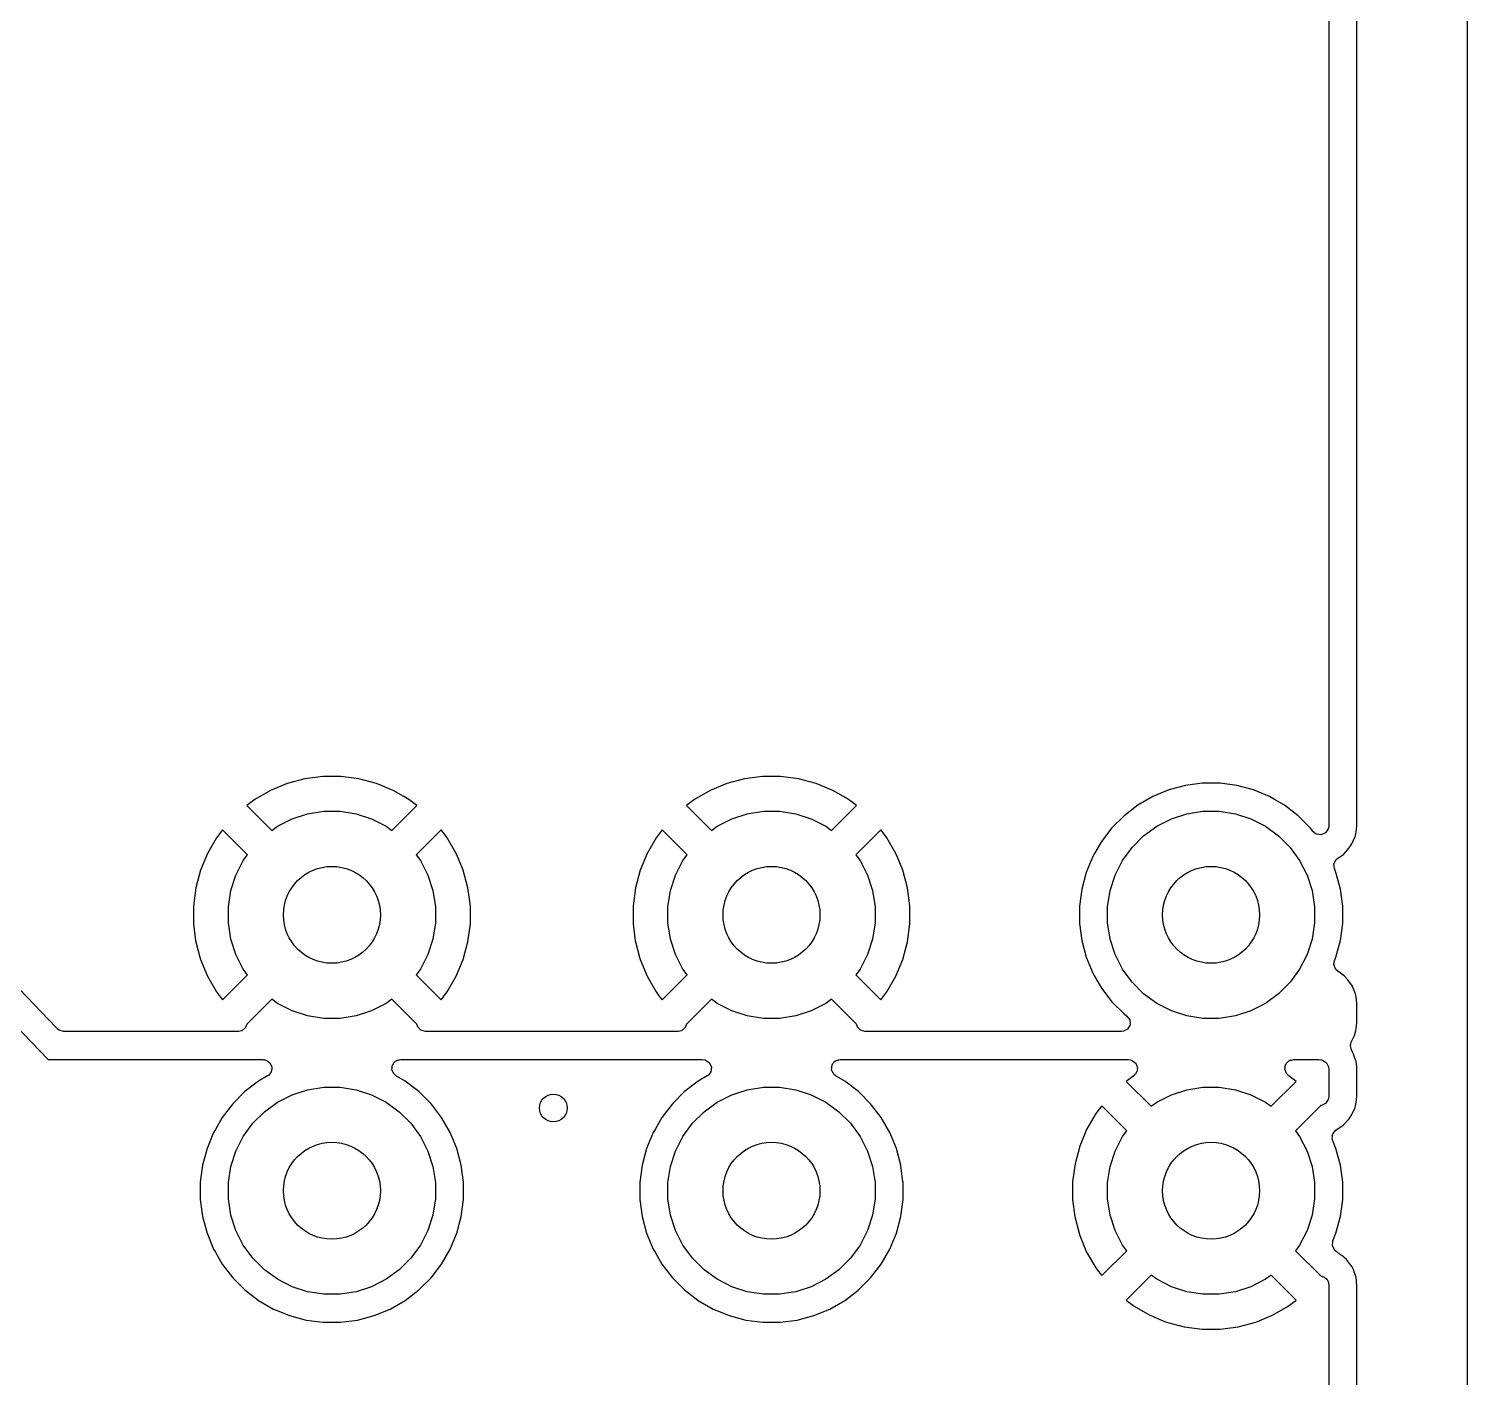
# Model space of a CAD drawing. Header units: inches. Extents: x 0.71 to 7.56, y -5.16 to -0.79.
# Drawn here: x 6.741 to 7.559, y -3.846 to -3.079 of the extents above; entities that cross this region are included whole.
import ezdxf

# ---------------------------------------------------------------- set-up
doc = ezdxf.new("R2010")
doc.units = ezdxf.units.IN
doc.header["$MEASUREMENT"] = 0
doc.layers.add('BLACK', color=250, linetype='CONTINUOUS')

msp = doc.modelspace()

# ---------------------------------------------------------------- linework, layer by layer
at = {"layer": 'BLACK', "linetype": 'CONTINUOUS'}
for p, q in [((7.55904, -1.06331), (7.55904, -4.88157)), ((7.48031, -2.99788), (7.48031, -3.5323)), ((7.49628, -3.5323), (7.49628, -2.99788)), ((6.75665, -3.64718), (6.22423, -3.0934)), ((6.2126, -3.10433), (6.75197, -3.66535)), ((6.88802, -3.50835), (6.87849, -3.5123)), ((6.89799, -3.50568), (6.88802, -3.50835)), ((6.88802, -3.50835), (6.88802, -3.50835)), ((6.90822, -3.50433), (6.89799, -3.50568)), ((6.89799, -3.50568), (6.89799, -3.50568)), ((6.89799, -3.50568), (6.89799, -3.50568)), ((6.89799, -3.50568), (6.89799, -3.50568)), ((6.91855, -3.50433), (6.90822, -3.50433)), ((6.90822, -3.50433), (6.90822, -3.50433)), ((6.92878, -3.50568), (6.91855, -3.50433)), ((6.91855, -3.50433), (6.91855, -3.50433)), ((6.93875, -3.50835), (6.92878, -3.50568)), ((6.92878, -3.50568), (6.92878, -3.50568)), ((6.92878, -3.50568), (6.92878, -3.50568)), ((6.92878, -3.50568), (6.92878, -3.50568)), ((6.94829, -3.5123), (6.93875, -3.50835)), ((6.93875, -3.50835), (6.93875, -3.50835)), ((6.93875, -3.50835), (6.93875, -3.50835)), ((7.13802, -3.50835), (7.12849, -3.5123)), ((7.14799, -3.50568), (7.13802, -3.50835)), ((7.13802, -3.50835), (7.13802, -3.50835)), ((7.15822, -3.50433), (7.14799, -3.50568)), ((7.14799, -3.50568), (7.14799, -3.50568)), ((7.14799, -3.50568), (7.14799, -3.50568)), ((7.14799, -3.50568), (7.14799, -3.50568)), ((7.16855, -3.50433), (7.15822, -3.50433)), ((7.15822, -3.50433), (7.15822, -3.50433)), ((7.17878, -3.50568), (7.16855, -3.50433)), ((7.16855, -3.50433), (7.16855, -3.50433)), ((7.18875, -3.50835), (7.17878, -3.50568)), ((7.17878, -3.50568), (7.17878, -3.50568)), ((7.17878, -3.50568), (7.17878, -3.50568)), ((7.17878, -3.50568), (7.17878, -3.50568)), ((7.19829, -3.5123), (7.18875, -3.50835)), ((7.18875, -3.50835), (7.18875, -3.50835)), ((7.18875, -3.50835), (7.18875, -3.50835)), ((7.40832, -3.50827), (7.39876, -3.50953)), ((7.4084, -3.50826), (7.40832, -3.50827)), ((7.40848, -3.50825), (7.4084, -3.50826)), ((7.41829, -3.50825), (7.40848, -3.50825)), ((7.40848, -3.50825), (7.40848, -3.50825)), ((7.40848, -3.50825), (7.40848, -3.50825)), ((7.41837, -3.50826), (7.41829, -3.50825)), ((7.41829, -3.50825), (7.41829, -3.50825)), ((7.41829, -3.50825), (7.41829, -3.50825)), ((7.41845, -3.50827), (7.41837, -3.50826)), ((7.42801, -3.50953), (7.41845, -3.50827)), ((6.86955, -3.51746), (6.8651, -3.52087)), ((6.87848, -3.5123), (6.86955, -3.51746)), ((6.86955, -3.51746), (6.86955, -3.51746)), ((6.87849, -3.5123), (6.87848, -3.5123)), ((6.95438, -3.51582), (6.94829, -3.5123)), ((6.94829, -3.5123), (6.94829, -3.5123)), ((6.95722, -3.51746), (6.95438, -3.51582)), ((6.95723, -3.51746), (6.95722, -3.51746)), ((6.96167, -3.52087), (6.95723, -3.51746)), ((7.11955, -3.51746), (7.1151, -3.52087)), ((7.12848, -3.5123), (7.11955, -3.51746)), ((7.11955, -3.51746), (7.11955, -3.51746)), ((7.12849, -3.5123), (7.12848, -3.5123)), ((7.20438, -3.51582), (7.19829, -3.5123)), ((7.19829, -3.5123), (7.19829, -3.5123)), ((7.20722, -3.51746), (7.20438, -3.51582)), ((7.20723, -3.51746), (7.20722, -3.51746)), ((7.21167, -3.52087), (7.20723, -3.51746)), ((7.38022, -3.51582), (7.37173, -3.52072)), ((7.38928, -3.51207), (7.38022, -3.51582)), ((7.38022, -3.51582), (7.38022, -3.51582)), ((7.38022, -3.51582), (7.38022, -3.51582)), ((7.38022, -3.51582), (7.38022, -3.51582)), ((7.38022, -3.51582), (7.38022, -3.51582)), ((7.38022, -3.51582), (7.38022, -3.51582)), ((7.39876, -3.50953), (7.38928, -3.51207)), ((7.43749, -3.51207), (7.42801, -3.50953)), ((7.44655, -3.51582), (7.43749, -3.51207)), ((7.43749, -3.51207), (7.43749, -3.51207)), ((7.44939, -3.51746), (7.44655, -3.51582)), ((7.44655, -3.51582), (7.44655, -3.51582)), ((7.44655, -3.51582), (7.44655, -3.51582)), ((7.45504, -3.52072), (7.44939, -3.51746)), ((6.8651, -3.52087), (6.8651, -3.52087)), ((6.8651, -3.52087), (6.8793, -3.53506)), ((6.89079, -3.52851), (6.8996, -3.52565)), ((6.8996, -3.52565), (6.90875, -3.5242)), ((6.90875, -3.5242), (6.91802, -3.5242)), ((6.91802, -3.5242), (6.92717, -3.52565)), ((6.92717, -3.52565), (6.93599, -3.52851)), ((6.94747, -3.53506), (6.96167, -3.52087)), ((6.96167, -3.52087), (6.96167, -3.52087)), ((7.1151, -3.52087), (7.1151, -3.52087)), ((7.1151, -3.52087), (7.1293, -3.53506)), ((7.14079, -3.52851), (7.1496, -3.52565)), ((7.1496, -3.52565), (7.15875, -3.5242)), ((7.15875, -3.5242), (7.16802, -3.5242)), ((7.16802, -3.5242), (7.17717, -3.52565)), ((7.17717, -3.52565), (7.18599, -3.52851)), ((7.19747, -3.53506), (7.21167, -3.52087)), ((7.21167, -3.52087), (7.21167, -3.52087)), ((7.37173, -3.52072), (7.36395, -3.5267)), ((7.39079, -3.52851), (7.3996, -3.52565)), ((7.3996, -3.52565), (7.40875, -3.5242)), ((7.40875, -3.5242), (7.41802, -3.5242)), ((7.41802, -3.5242), (7.42717, -3.52565)), ((7.42717, -3.52565), (7.43599, -3.52851)), ((7.46283, -3.5267), (7.45504, -3.52072)), ((6.8793, -3.53506), (6.88253, -3.53272)), ((6.88253, -3.53272), (6.89079, -3.52851)), ((6.93599, -3.52851), (6.94424, -3.53272)), ((6.94424, -3.53272), (6.94747, -3.53506)), ((7.1293, -3.53506), (7.13253, -3.53272)), ((7.13253, -3.53272), (7.14079, -3.52851)), ((7.18599, -3.52851), (7.19424, -3.53272)), ((7.19424, -3.53272), (7.19747, -3.53506)), ((7.35701, -3.53363), (7.35104, -3.54141)), ((7.36395, -3.5267), (7.35701, -3.53363)), ((7.35701, -3.53363), (7.35701, -3.53363)), ((7.35701, -3.53363), (7.35701, -3.53363)), ((7.36395, -3.5267), (7.36395, -3.5267)), ((7.36395, -3.5267), (7.36395, -3.5267)), ((7.37503, -3.53816), (7.38253, -3.53272)), ((7.38253, -3.53272), (7.39079, -3.52851)), ((7.43599, -3.52851), (7.44424, -3.53272)), ((7.44424, -3.53272), (7.45174, -3.53816)), ((7.46976, -3.53363), (7.46283, -3.5267)), ((7.46283, -3.5267), (7.46283, -3.5267)), ((7.46283, -3.5267), (7.46283, -3.5267)), ((7.46283, -3.5267), (7.46283, -3.5267)), ((7.46283, -3.5267), (7.46283, -3.5267)), ((7.47065, -3.53479), (7.46976, -3.53363)), ((7.46976, -3.53363), (7.46976, -3.53363)), ((7.46976, -3.53363), (7.46976, -3.53363)), ((7.46976, -3.53363), (7.46976, -3.53363)), ((7.46976, -3.53363), (7.46976, -3.53363)), ((7.48012, -3.53368), (7.47999, -3.5341)), ((7.48031, -3.5323), (7.48012, -3.53368)), ((7.49612, -3.53457), (7.49628, -3.5323)), ((6.84778, -3.53923), (6.84261, -3.54817)), ((6.85118, -3.53479), (6.84778, -3.53923)), ((6.84778, -3.53923), (6.84778, -3.53923)), ((6.86538, -3.54898), (6.85118, -3.53479)), ((6.85118, -3.53479), (6.85118, -3.53479)), ((6.85118, -3.53479), (6.85118, -3.53479)), ((6.97559, -3.53479), (6.96139, -3.54898)), ((6.97762, -3.53744), (6.97559, -3.53479)), ((6.97559, -3.53479), (6.97559, -3.53479)), ((6.97559, -3.53479), (6.97559, -3.53479)), ((6.979, -3.53923), (6.97762, -3.53744)), ((6.98416, -3.54817), (6.979, -3.53923)), ((6.979, -3.53923), (6.979, -3.53923)), ((7.09778, -3.53923), (7.09261, -3.54817)), ((7.10118, -3.53479), (7.09778, -3.53923)), ((7.09778, -3.53923), (7.09778, -3.53923)), ((7.11538, -3.54898), (7.10118, -3.53479)), ((7.10118, -3.53479), (7.10118, -3.53479)), ((7.10118, -3.53479), (7.10118, -3.53479)), ((7.22559, -3.53479), (7.21139, -3.54898)), ((7.22762, -3.53744), (7.22559, -3.53479)), ((7.22559, -3.53479), (7.22559, -3.53479)), ((7.22559, -3.53479), (7.22559, -3.53479)), ((7.229, -3.53923), (7.22762, -3.53744)), ((7.23416, -3.54817), (7.229, -3.53923)), ((7.229, -3.53923), (7.229, -3.53923)), ((7.35104, -3.54141), (7.34714, -3.54817)), ((7.36848, -3.54472), (7.37503, -3.53816)), ((7.45174, -3.53816), (7.45829, -3.54472)), ((7.4713, -3.53564), (7.47065, -3.53479)), ((7.47315, -3.53711), (7.4713, -3.53564)), ((7.47328, -3.53717), (7.47315, -3.53711)), ((7.476, -3.53756), (7.47328, -3.53717)), ((7.4785, -3.53642), (7.476, -3.53756)), ((7.47999, -3.5341), (7.4785, -3.53642)), ((7.49342, -3.54274), (7.49531, -3.5386)), ((7.49531, -3.5386), (7.49543, -3.53817)), ((7.49543, -3.53817), (7.49592, -3.53595)), ((7.49592, -3.53595), (7.49612, -3.53457)), ((6.84261, -3.54817), (6.83866, -3.55771)), ((6.84261, -3.54817), (6.84261, -3.54817)), ((6.86303, -3.55221), (6.86538, -3.54898)), ((6.96139, -3.54898), (6.96374, -3.55221)), ((6.98488, -3.54991), (6.98416, -3.54817)), ((6.98416, -3.54817), (6.98416, -3.54817)), ((6.98733, -3.55583), (6.98488, -3.54991)), ((7.09261, -3.54817), (7.08866, -3.55771)), ((7.09261, -3.54817), (7.09261, -3.54817)), ((7.11303, -3.55221), (7.11538, -3.54898)), ((7.21139, -3.54898), (7.21374, -3.55221)), ((7.23488, -3.54991), (7.23416, -3.54817)), ((7.23416, -3.54817), (7.23416, -3.54817)), ((7.23733, -3.55583), (7.23488, -3.54991)), ((7.34613, -3.54991), (7.34238, -3.55897)), ((7.34614, -3.54991), (7.34613, -3.54991)), ((7.34714, -3.54817), (7.34614, -3.54991)), ((7.34614, -3.54991), (7.34614, -3.54991)), ((7.34614, -3.54991), (7.34614, -3.54991)), ((7.36303, -3.55221), (7.36848, -3.54472)), ((7.45829, -3.54472), (7.46374, -3.55221)), ((7.48541, -3.55077), (7.48861, -3.54878)), ((7.48861, -3.54878), (7.49193, -3.54505)), ((7.49193, -3.54505), (7.49342, -3.54274)), ((6.83866, -3.55771), (6.83599, -3.56768)), ((6.83866, -3.55771), (6.83866, -3.55771)), ((6.85883, -3.56047), (6.86303, -3.55221)), ((6.96374, -3.55221), (6.96795, -3.56047)), ((6.98811, -3.55771), (6.98733, -3.55583)), ((6.99078, -3.56768), (6.98811, -3.55771)), ((7.08866, -3.55771), (7.08599, -3.56768)), ((7.08866, -3.55771), (7.08866, -3.55771)), ((7.10883, -3.56047), (7.11303, -3.55221)), ((7.21374, -3.55221), (7.21795, -3.56047)), ((7.23811, -3.55771), (7.23733, -3.55583)), ((7.24078, -3.56768), (7.23811, -3.55771)), ((7.35883, -3.56047), (7.36303, -3.55221)), ((7.46374, -3.55221), (7.46795, -3.56047)), ((7.48319, -3.55404), (7.48442, -3.55158)), ((7.48348, -3.55678), (7.48319, -3.55404)), ((7.48439, -3.55897), (7.48348, -3.55678)), ((7.48442, -3.55158), (7.48541, -3.55077)), ((6.85596, -3.56928), (6.85883, -3.56047)), ((6.96795, -3.56047), (6.97081, -3.56928)), ((7.10596, -3.56928), (7.10883, -3.56047)), ((7.21795, -3.56047), (7.22081, -3.56928)), ((7.34238, -3.55897), (7.33984, -3.56844)), ((7.35596, -3.56928), (7.35883, -3.56047)), ((7.46795, -3.56047), (7.47081, -3.56928)), ((7.48693, -3.56844), (7.48439, -3.55897)), ((6.83599, -3.56768), (6.83465, -3.57791)), ((6.83599, -3.56768), (6.83599, -3.56768)), ((6.83599, -3.56768), (6.83599, -3.56768)), ((6.83599, -3.56768), (6.83599, -3.56768)), ((6.85451, -3.57844), (6.85596, -3.56928)), ((6.97081, -3.56928), (6.97226, -3.57844)), ((6.99213, -3.57791), (6.99078, -3.56768)), ((6.99078, -3.56768), (6.99078, -3.56768)), ((7.08599, -3.56768), (7.08465, -3.57791)), ((7.08599, -3.56768), (7.08599, -3.56768)), ((7.08599, -3.56768), (7.08599, -3.56768)), ((7.08599, -3.56768), (7.08599, -3.56768)), ((7.10451, -3.57844), (7.10596, -3.56928)), ((7.22081, -3.56928), (7.22226, -3.57844)), ((7.24213, -3.57791), (7.24078, -3.56768)), ((7.24078, -3.56768), (7.24078, -3.56768)), ((7.33984, -3.56844), (7.33856, -3.57817)), ((7.35451, -3.57844), (7.35596, -3.56928)), ((7.47081, -3.56928), (7.47226, -3.57844)), ((7.48821, -3.57817), (7.48693, -3.56844)), ((6.83465, -3.57791), (6.83465, -3.58823)), ((6.85451, -3.5877), (6.85451, -3.57844)), ((6.97226, -3.57844), (6.97226, -3.5877)), ((6.99213, -3.58823), (6.99213, -3.57791)), ((6.99213, -3.57791), (6.99213, -3.57791)), ((7.08465, -3.57791), (7.08465, -3.58823)), ((7.10451, -3.5877), (7.10451, -3.57844)), ((7.22226, -3.57844), (7.22226, -3.5877)), ((7.24213, -3.58823), (7.24213, -3.57791)), ((7.24213, -3.57791), (7.24213, -3.57791)), ((7.33856, -3.57817), (7.33856, -3.57817)), ((7.33856, -3.57817), (7.33856, -3.58797)), ((7.35451, -3.5877), (7.35451, -3.57844)), ((7.47226, -3.57844), (7.47226, -3.5877)), ((7.48821, -3.58798), (7.48821, -3.57817)), ((6.83465, -3.58823), (6.8359, -3.59778)), ((6.85596, -3.59686), (6.85451, -3.5877)), ((6.97226, -3.5877), (6.97081, -3.59686)), ((6.99078, -3.59846), (6.99213, -3.58823)), ((6.99213, -3.58823), (6.99213, -3.58823)), ((7.08465, -3.58823), (7.0859, -3.59778)), ((7.10596, -3.59686), (7.10451, -3.5877)), ((7.22226, -3.5877), (7.22081, -3.59686)), ((7.24078, -3.59846), (7.24213, -3.58823)), ((7.24213, -3.58823), (7.24213, -3.58823)), ((7.33856, -3.58797), (7.33856, -3.58798)), ((7.33856, -3.58798), (7.33984, -3.5977)), ((7.35596, -3.59686), (7.35451, -3.5877)), ((7.47226, -3.5877), (7.47081, -3.59686)), ((7.48693, -3.5977), (7.48821, -3.58798)), ((6.8359, -3.59778), (6.83599, -3.59846)), ((6.83599, -3.59846), (6.83599, -3.59847)), ((6.83599, -3.59847), (6.83833, -3.60717)), ((6.85883, -3.60567), (6.85596, -3.59686)), ((6.97081, -3.59686), (6.96795, -3.60567)), ((6.98811, -3.60844), (6.99078, -3.59847)), ((6.99078, -3.59847), (6.99078, -3.59846)), ((7.0859, -3.59778), (7.08599, -3.59846)), ((7.08599, -3.59846), (7.08599, -3.59847)), ((7.08599, -3.59847), (7.08833, -3.60717)), ((7.10883, -3.60567), (7.10596, -3.59686)), ((7.22081, -3.59686), (7.21795, -3.60567)), ((7.23811, -3.60844), (7.24078, -3.59847)), ((7.24078, -3.59847), (7.24078, -3.59846)), ((7.33984, -3.5977), (7.34238, -3.60717)), ((7.35883, -3.60567), (7.35596, -3.59686)), ((7.47081, -3.59686), (7.46795, -3.60567)), ((7.48439, -3.60717), (7.48693, -3.5977)), ((6.83833, -3.60717), (6.83866, -3.60844)), ((6.86303, -3.61393), (6.85883, -3.60567)), ((6.96795, -3.60567), (6.96374, -3.61393)), ((7.08833, -3.60717), (7.08866, -3.60844)), ((7.11303, -3.61393), (7.10883, -3.60567)), ((7.21795, -3.60567), (7.21374, -3.61393)), ((7.34238, -3.60717), (7.34613, -3.61623)), ((7.36303, -3.61393), (7.35883, -3.60567)), ((7.46795, -3.60567), (7.46374, -3.61393)), ((7.48355, -3.6092), (7.48439, -3.60717)), ((7.48439, -3.60717), (7.48439, -3.60717)), ((6.83866, -3.60844), (6.83866, -3.60844)), ((6.83866, -3.60844), (6.84261, -3.61797)), ((6.86538, -3.61716), (6.86303, -3.61393)), ((6.96374, -3.61393), (6.96139, -3.61716)), ((6.98416, -3.61797), (6.98811, -3.60844)), ((7.08866, -3.60844), (7.08866, -3.60844)), ((7.08866, -3.60844), (7.09261, -3.61797)), ((7.11538, -3.61716), (7.11303, -3.61393)), ((7.21374, -3.61393), (7.21139, -3.61716)), ((7.23416, -3.61797), (7.23811, -3.60844)), ((7.36848, -3.62142), (7.36303, -3.61393)), ((7.46374, -3.61393), (7.45829, -3.62142)), ((7.48318, -3.61129), (7.48355, -3.6092)), ((7.48408, -3.61389), (7.48318, -3.61129)), ((7.48573, -3.61519), (7.48408, -3.61389)), ((7.48566, -3.61531), (7.48573, -3.61519)), ((7.48597, -3.61548), (7.48566, -3.61531)), ((7.48918, -3.61802), (7.48597, -3.61548)), ((7.48597, -3.61548), (7.48597, -3.61548)), ((6.84261, -3.61797), (6.84777, -3.62691)), ((6.85118, -3.63135), (6.86538, -3.61716)), ((6.96139, -3.61716), (6.97559, -3.63135)), ((6.979, -3.62691), (6.98416, -3.61797)), ((6.98416, -3.61797), (6.98416, -3.61797)), ((7.09261, -3.61797), (7.09777, -3.62691)), ((7.10118, -3.63135), (7.11538, -3.61716)), ((7.21139, -3.61716), (7.22559, -3.63135)), ((7.229, -3.62691), (7.23416, -3.61797)), ((7.23416, -3.61797), (7.23416, -3.61797)), ((7.34613, -3.61623), (7.34614, -3.61623)), ((7.34614, -3.61623), (7.34614, -3.61624)), ((7.34614, -3.61624), (7.34714, -3.61797)), ((7.34714, -3.61797), (7.35104, -3.62473)), ((7.37503, -3.62798), (7.36848, -3.62142)), ((7.45829, -3.62142), (7.45174, -3.62798)), ((7.4911, -3.61999), (7.48918, -3.61802)), ((7.48918, -3.61802), (7.48918, -3.61802)), ((7.48918, -3.61802), (7.48918, -3.61802)), ((7.49378, -3.62366), (7.4911, -3.61999)), ((7.4911, -3.61999), (7.4911, -3.61999)), ((7.4911, -3.61999), (7.4911, -3.61999)), ((7.49385, -3.62379), (7.49378, -3.62366)), ((7.49524, -3.62741), (7.49385, -3.62379)), ((6.84777, -3.62691), (6.84778, -3.62691)), ((6.84778, -3.62691), (6.8494, -3.62903)), ((6.8494, -3.62903), (6.85118, -3.63135)), ((6.8793, -3.63108), (6.8651, -3.64527)), ((6.88253, -3.63342), (6.8793, -3.63108)), ((6.94747, -3.63108), (6.94424, -3.63342)), ((6.96167, -3.64527), (6.94747, -3.63108)), ((6.97559, -3.63135), (6.979, -3.62691)), ((6.97559, -3.63135), (6.97559, -3.63135)), ((6.97559, -3.63135), (6.97559, -3.63135)), ((6.979, -3.62691), (6.979, -3.62691)), ((7.09777, -3.62691), (7.09778, -3.62691)), ((7.09778, -3.62691), (7.0994, -3.62903)), ((7.0994, -3.62903), (7.10118, -3.63135)), ((7.1293, -3.63108), (7.1151, -3.64527)), ((7.13253, -3.63342), (7.1293, -3.63108)), ((7.19747, -3.63108), (7.19424, -3.63342)), ((7.21167, -3.64527), (7.19747, -3.63108)), ((7.22559, -3.63135), (7.229, -3.62691)), ((7.22559, -3.63135), (7.22559, -3.63135)), ((7.22559, -3.63135), (7.22559, -3.63135)), ((7.229, -3.62691), (7.229, -3.62691)), ((7.35104, -3.62473), (7.35701, -3.63251)), ((7.38253, -3.63342), (7.37503, -3.62798)), ((7.45174, -3.62798), (7.44424, -3.63342)), ((7.49581, -3.6297), (7.49524, -3.62741)), ((7.49524, -3.62741), (7.49524, -3.62741)), ((7.49625, -3.63331), (7.49581, -3.6297)), ((7.49581, -3.6297), (7.49581, -3.6297)), ((6.89079, -3.63763), (6.88253, -3.63342)), ((6.8996, -3.64049), (6.89079, -3.63763)), ((6.93599, -3.63763), (6.92717, -3.64049)), ((6.94424, -3.63342), (6.93599, -3.63763)), ((7.14079, -3.63763), (7.13253, -3.63342)), ((7.1496, -3.64049), (7.14079, -3.63763)), ((7.18599, -3.63763), (7.17717, -3.64049)), ((7.19424, -3.63342), (7.18599, -3.63763)), ((7.35701, -3.63251), (7.35701, -3.63251)), ((7.35701, -3.63251), (7.35701, -3.63251)), ((7.35701, -3.63251), (7.35701, -3.63251)), ((7.35701, -3.63251), (7.36395, -3.63945)), ((7.36395, -3.63945), (7.36395, -3.63945)), ((7.36395, -3.63945), (7.36395, -3.63945)), ((7.36395, -3.63945), (7.36395, -3.63945)), ((7.36395, -3.63945), (7.36549, -3.64063)), ((7.39079, -3.63763), (7.38253, -3.63342)), ((7.3996, -3.64049), (7.39079, -3.63763)), ((7.43599, -3.63763), (7.42717, -3.64049)), ((7.44424, -3.63342), (7.43599, -3.63763)), ((7.49628, -3.63356), (7.49625, -3.63331)), ((7.49628, -3.64455), (7.49628, -3.63356)), ((6.75733, -3.64789), (6.75665, -3.64718)), ((6.75821, -3.64861), (6.75733, -3.64789)), ((6.86433, -3.64715), (6.86225, -3.64895)), ((6.86463, -3.64613), (6.86433, -3.64715)), ((6.86473, -3.64617), (6.86463, -3.64613)), ((6.8651, -3.64527), (6.86473, -3.64617)), ((6.90875, -3.64194), (6.8996, -3.64049)), ((6.91802, -3.64194), (6.90875, -3.64194)), ((6.92717, -3.64049), (6.91802, -3.64194)), ((6.96202, -3.64612), (6.96167, -3.64527)), ((6.96167, -3.64527), (6.96167, -3.64527)), ((6.96211, -3.64654), (6.96202, -3.64612)), ((6.96391, -3.64861), (6.96211, -3.64654)), ((7.11433, -3.64715), (7.11225, -3.64895)), ((7.11463, -3.64613), (7.11433, -3.64715)), ((7.11473, -3.64617), (7.11463, -3.64613)), ((7.1151, -3.64527), (7.11473, -3.64617)), ((7.15875, -3.64194), (7.1496, -3.64049)), ((7.16802, -3.64194), (7.15875, -3.64194)), ((7.17717, -3.64049), (7.16802, -3.64194)), ((7.21202, -3.64612), (7.21167, -3.64527)), ((7.21167, -3.64527), (7.21167, -3.64527)), ((7.21211, -3.64654), (7.21202, -3.64612)), ((7.21391, -3.64861), (7.21211, -3.64654)), ((7.36593, -3.648), (7.3635, -3.64929)), ((7.36549, -3.64063), (7.36712, -3.64286)), ((7.36728, -3.6456), (7.36593, -3.648)), ((7.36712, -3.64286), (7.36728, -3.6456)), ((7.40875, -3.64194), (7.3996, -3.64049)), ((7.41802, -3.64194), (7.40875, -3.64194)), ((7.42717, -3.64049), (7.41802, -3.64194)), ((7.49563, -3.64904), (7.49628, -3.64455)), ((6.76084, -3.64939), (6.75821, -3.64861)), ((6.86022, -3.64939), (6.76084, -3.64939)), ((6.86225, -3.64895), (6.86022, -3.64939)), ((6.96655, -3.64939), (6.96391, -3.64861)), ((7.11022, -3.64939), (6.96655, -3.64939)), ((7.11225, -3.64895), (7.11022, -3.64939)), ((7.21655, -3.64939), (7.21391, -3.64861)), ((7.36252, -3.64939), (7.21655, -3.64939)), ((7.3635, -3.64929), (7.36252, -3.64939)), ((7.49261, -3.65733), (7.49307, -3.65545)), ((7.49307, -3.65545), (7.49327, -3.65504)), ((7.49327, -3.65504), (7.49486, -3.65168)), ((7.49486, -3.65168), (7.49563, -3.64904)), ((7.49326, -3.66), (7.49261, -3.65733)), ((7.49333, -3.66012), (7.49326, -3.66)), ((7.4938, -3.66106), (7.49333, -3.66012)), ((7.49333, -3.66012), (7.49333, -3.66012)), ((7.49441, -3.66228), (7.4938, -3.66106)), ((7.49502, -3.664), (7.49441, -3.66228)), ((7.49574, -3.66603), (7.49502, -3.664)), ((6.75197, -3.66535), (6.87404, -3.66535)), ((6.87404, -3.66535), (6.87466, -3.66552)), ((6.87466, -3.66552), (6.87522, -3.6655)), ((6.87522, -3.6655), (6.87542, -3.66555)), ((6.87542, -3.66555), (6.87584, -3.66568)), ((6.87584, -3.66568), (6.87629, -3.66596)), ((6.87629, -3.66596), (6.8765, -3.66602)), ((6.8765, -3.66602), (6.87685, -3.66622)), ((6.87685, -3.66622), (6.87709, -3.66648)), ((6.87709, -3.66648), (6.87816, -3.66716)), ((6.87816, -3.66716), (6.87855, -3.66802)), ((6.8789, -3.67241), (6.87836, -3.67312)), ((6.87855, -3.66802), (6.87874, -3.66822)), ((6.87874, -3.66822), (6.87881, -3.66859)), ((6.87881, -3.66859), (6.8793, -3.66967)), ((6.87891, -3.67239), (6.8789, -3.67241)), ((6.87905, -3.67142), (6.87891, -3.67239)), ((6.87891, -3.67239), (6.87891, -3.67239)), ((6.87925, -3.67093), (6.87905, -3.67142)), ((6.8793, -3.66967), (6.87917, -3.67054)), ((6.87917, -3.67054), (6.87925, -3.67093)), ((6.94754, -3.67119), (6.94763, -3.67025)), ((6.94812, -3.67231), (6.94754, -3.67119)), ((6.94756, -3.66998), (6.94768, -3.66963)), ((6.94763, -3.67025), (6.94756, -3.66998)), ((6.94768, -3.66963), (6.9478, -3.66845)), ((6.9478, -3.66845), (6.94834, -3.66776)), ((6.9482, -3.67266), (6.94812, -3.67231)), ((6.9484, -3.67301), (6.9482, -3.67266)), ((6.94834, -3.66776), (6.94847, -3.66738)), ((6.94847, -3.66738), (6.94889, -3.66706)), ((6.94889, -3.66706), (6.9495, -3.66629)), ((6.9495, -3.66629), (6.94952, -3.66627)), ((6.94952, -3.66627), (6.95034, -3.66594)), ((6.95034, -3.66594), (6.95064, -3.6657)), ((6.95064, -3.6657), (6.95099, -3.66566)), ((6.95099, -3.66566), (6.95154, -3.66544)), ((6.95154, -3.66544), (6.95163, -3.66542)), ((6.95163, -3.66542), (6.95244, -3.66535)), ((6.95244, -3.66535), (7.12404, -3.66535)), ((7.12404, -3.66535), (7.12542, -3.66555)), ((7.12542, -3.66555), (7.12584, -3.66568)), ((7.12584, -3.66568), (7.12816, -3.66716)), ((7.1289, -3.67241), (7.12757, -3.67415)), ((7.12816, -3.66716), (7.1293, -3.66967)), ((7.12891, -3.67239), (7.1289, -3.67241)), ((7.1293, -3.66967), (7.12891, -3.67239)), ((7.12891, -3.67239), (7.12891, -3.67239)), ((7.19754, -3.67119), (7.19763, -3.67025)), ((7.19812, -3.67231), (7.19754, -3.67119)), ((7.19756, -3.66998), (7.19768, -3.66963)), ((7.19763, -3.67025), (7.19756, -3.66998)), ((7.19768, -3.66963), (7.1978, -3.66845)), ((7.1978, -3.66845), (7.19834, -3.66776)), ((7.1982, -3.67266), (7.19812, -3.67231)), ((7.1984, -3.67301), (7.1982, -3.67266)), ((7.19834, -3.66776), (7.19847, -3.66738)), ((7.19847, -3.66738), (7.19889, -3.66706)), ((7.19889, -3.66706), (7.1995, -3.66629)), ((7.1995, -3.66629), (7.19952, -3.66627)), ((7.19952, -3.66627), (7.20034, -3.66594)), ((7.20034, -3.66594), (7.20064, -3.6657)), ((7.20064, -3.6657), (7.20099, -3.66566)), ((7.20099, -3.66566), (7.20154, -3.66544)), ((7.20154, -3.66544), (7.20163, -3.66542)), ((7.20163, -3.66542), (7.20244, -3.66535)), ((7.20244, -3.66535), (7.36621, -3.66535)), ((7.36621, -3.66535), (7.36759, -3.66555)), ((7.36759, -3.66555), (7.36802, -3.66568)), ((7.36802, -3.66568), (7.36851, -3.66599)), ((7.36851, -3.66599), (7.36859, -3.666)), ((7.36859, -3.666), (7.36879, -3.66618)), ((7.36879, -3.66618), (7.37033, -3.66716)), ((7.37033, -3.66716), (7.37057, -3.66769)), ((7.37057, -3.66769), (7.37068, -3.66779)), ((7.37068, -3.66779), (7.37081, -3.66822)), ((7.3708, -3.67281), (7.37072, -3.67307)), ((7.37104, -3.67249), (7.3708, -3.67281)), ((7.37081, -3.66822), (7.37147, -3.66967)), ((7.37108, -3.67239), (7.37104, -3.67249)), ((7.37125, -3.67122), (7.37108, -3.67239)), ((7.37108, -3.67239), (7.37108, -3.67239)), ((7.37148, -3.67042), (7.37125, -3.67122)), ((7.37147, -3.66967), (7.3714, -3.67017)), ((7.3714, -3.67017), (7.37148, -3.67042)), ((7.45531, -3.67089), (7.45541, -3.67028)), ((7.45593, -3.67232), (7.45531, -3.67089)), ((7.45535, -3.67007), (7.45553, -3.66953)), ((7.45541, -3.67028), (7.45535, -3.67007)), ((7.45553, -3.66953), (7.45575, -3.66818)), ((7.45575, -3.66818), (7.45611, -3.66777)), ((7.45604, -3.67273), (7.45593, -3.67232)), ((7.45631, -3.6732), (7.45604, -3.67273)), ((7.45611, -3.66777), (7.45622, -3.66746)), ((7.45622, -3.66746), (7.45687, -3.66693)), ((7.45687, -3.66693), (7.45759, -3.66613)), ((7.45759, -3.66613), (7.45762, -3.66611)), ((7.45762, -3.66611), (7.45767, -3.66608)), ((7.45767, -3.66608), (7.45806, -3.66597)), ((7.45806, -3.66597), (7.45836, -3.66573)), ((7.45836, -3.66573), (7.45926, -3.66563)), ((7.45926, -3.66563), (7.46023, -3.66535)), ((7.46023, -3.66535), (7.47473, -3.66535)), ((7.47473, -3.66535), (7.47611, -3.66555)), ((7.47611, -3.66555), (7.4767, -3.66573)), ((7.4767, -3.66573), (7.47901, -3.66721)), ((7.47901, -3.66721), (7.47906, -3.66727)), ((7.47906, -3.66727), (7.48014, -3.66943)), ((7.48014, -3.66943), (7.4802, -3.66972)), ((7.4802, -3.66972), (7.48031, -3.67076)), ((7.48031, -3.67076), (7.48031, -3.68607)), ((7.49576, -3.66615), (7.49574, -3.66603)), ((7.49574, -3.66603), (7.49574, -3.66603)), ((7.49574, -3.66603), (7.49574, -3.66603)), ((7.4958, -3.66633), (7.49576, -3.66615)), ((7.49608, -3.66802), (7.4958, -3.66633)), ((7.49619, -3.66905), (7.49608, -3.66802)), ((7.49628, -3.67076), (7.49619, -3.66905)), ((7.49628, -3.68607), (7.49628, -3.67076)), ((6.87173, -3.67761), (6.86395, -3.68358)), ((6.87683, -3.67467), (6.87173, -3.67761)), ((6.8775, -3.6742), (6.87683, -3.67467)), ((6.87757, -3.67415), (6.8775, -3.6742)), ((6.87793, -3.67368), (6.87757, -3.67415)), ((6.87821, -3.67348), (6.87793, -3.67368)), ((6.87836, -3.67312), (6.87821, -3.67348)), ((6.94856, -3.67317), (6.9484, -3.67301)), ((6.9488, -3.67363), (6.94856, -3.67317)), ((6.94897, -3.67382), (6.9488, -3.67363)), ((6.9491, -3.67396), (6.94897, -3.67382)), ((6.94925, -3.6741), (6.9491, -3.67396)), ((6.94974, -3.67436), (6.94925, -3.6741)), ((6.9502, -3.67481), (6.94974, -3.67436)), ((6.95504, -3.67761), (6.9502, -3.67481)), ((6.96283, -3.68358), (6.95504, -3.67761)), ((6.95504, -3.67761), (6.95504, -3.67761)), ((7.12173, -3.67761), (7.11395, -3.68358)), ((7.12683, -3.67467), (7.12173, -3.67761)), ((7.1275, -3.6742), (7.12683, -3.67467)), ((7.12757, -3.67415), (7.1275, -3.6742)), ((7.19856, -3.67317), (7.1984, -3.67301)), ((7.1988, -3.67363), (7.19856, -3.67317)), ((7.19897, -3.67382), (7.1988, -3.67363)), ((7.1991, -3.67396), (7.19897, -3.67382)), ((7.19925, -3.6741), (7.1991, -3.67396)), ((7.19974, -3.67436), (7.19925, -3.6741)), ((7.2002, -3.67481), (7.19974, -3.67436)), ((7.20504, -3.67761), (7.2002, -3.67481)), ((7.21283, -3.68358), (7.20504, -3.67761)), ((7.20504, -3.67761), (7.20504, -3.67761)), ((7.36957, -3.67434), (7.3651, -3.67776)), ((7.3651, -3.67776), (7.3651, -3.67776)), ((7.3651, -3.67776), (7.3793, -3.69195)), ((7.36982, -3.67413), (7.36957, -3.67434)), ((7.37072, -3.67307), (7.36982, -3.67412)), ((7.36982, -3.67412), (7.36982, -3.67413)), ((7.44747, -3.69195), (7.46167, -3.67776)), ((7.45641, -3.67342), (7.45631, -3.6732)), ((7.45678, -3.67386), (7.45641, -3.67342)), ((7.4572, -3.6743), (7.45678, -3.67386)), ((7.45736, -3.67438), (7.4572, -3.6743)), ((7.45755, -3.6746), (7.45736, -3.67438)), ((7.46167, -3.67776), (7.45755, -3.6746)), ((6.86395, -3.68359), (6.85701, -3.69052)), ((6.86395, -3.68358), (6.86395, -3.68359)), ((6.86395, -3.68359), (6.86395, -3.68359)), ((6.88253, -3.68961), (6.89079, -3.6854)), ((6.89079, -3.6854), (6.8996, -3.68254)), ((6.8996, -3.68254), (6.90875, -3.68109)), ((6.90875, -3.68109), (6.91802, -3.68109)), ((6.91802, -3.68109), (6.92717, -3.68254)), ((6.92717, -3.68254), (6.93599, -3.6854)), ((6.93599, -3.6854), (6.94424, -3.68961)), ((6.96283, -3.68359), (6.96283, -3.68358)), ((6.96283, -3.68358), (6.96283, -3.68358)), ((6.96976, -3.69052), (6.96283, -3.68359)), ((6.96283, -3.68359), (6.96283, -3.68359)), ((7.11395, -3.68359), (7.10701, -3.69052)), ((7.11395, -3.68358), (7.11395, -3.68359)), ((7.11395, -3.68359), (7.11395, -3.68359)), ((7.13253, -3.68961), (7.14079, -3.6854)), ((7.14079, -3.6854), (7.1496, -3.68254)), ((7.1496, -3.68254), (7.15875, -3.68109)), ((7.15875, -3.68109), (7.16802, -3.68109)), ((7.16802, -3.68109), (7.17717, -3.68254)), ((7.17717, -3.68254), (7.18599, -3.6854)), ((7.18599, -3.6854), (7.19424, -3.68961)), ((7.21283, -3.68359), (7.21283, -3.68358)), ((7.21283, -3.68358), (7.21283, -3.68358)), ((7.21976, -3.69052), (7.21283, -3.68359)), ((7.21283, -3.68359), (7.21283, -3.68359)), ((7.38253, -3.68961), (7.39079, -3.6854)), ((7.39079, -3.6854), (7.3996, -3.68254)), ((7.3996, -3.68254), (7.40875, -3.68109)), ((7.40875, -3.68109), (7.41802, -3.68109)), ((7.41802, -3.68109), (7.42717, -3.68254)), ((7.42717, -3.68254), (7.43599, -3.6854)), ((7.43599, -3.6854), (7.44424, -3.68961)), ((7.47995, -3.68803), (7.47846, -3.69035)), ((7.48012, -3.68745), (7.47995, -3.68803)), ((7.48031, -3.68607), (7.48012, -3.68745)), ((7.48031, -3.68607), (7.48031, -3.68607)), ((7.48031, -3.68607), (7.48031, -3.68607)), ((7.49595, -3.68954), (7.49612, -3.68835)), ((7.49611, -3.68756), (7.49617, -3.68676)), ((7.49612, -3.68835), (7.49611, -3.68756)), ((7.49617, -3.68676), (7.49628, -3.68607)), ((6.85701, -3.69052), (6.85104, -3.6983)), ((6.85701, -3.69052), (6.85701, -3.69052)), ((6.85701, -3.69052), (6.85701, -3.69052)), ((6.86848, -3.70161), (6.87503, -3.69505)), ((6.87503, -3.69505), (6.88253, -3.68961)), ((6.94424, -3.68961), (6.95174, -3.69505)), ((6.95174, -3.69505), (6.95829, -3.70161)), ((6.97054, -3.69153), (6.96976, -3.69052)), ((6.96976, -3.69052), (6.96976, -3.69052)), ((6.96976, -3.69052), (6.96976, -3.69052)), ((6.96976, -3.69052), (6.96976, -3.69052)), ((6.97573, -3.6983), (6.97054, -3.69153)), ((6.97054, -3.69153), (6.97054, -3.69153)), ((7.10701, -3.69052), (7.10104, -3.6983)), ((7.10701, -3.69052), (7.10701, -3.69052)), ((7.10701, -3.69052), (7.10701, -3.69052)), ((7.11848, -3.70161), (7.12503, -3.69505)), ((7.12503, -3.69505), (7.13253, -3.68961)), ((7.19424, -3.68961), (7.20174, -3.69505)), ((7.20174, -3.69505), (7.20829, -3.70161)), ((7.22054, -3.69153), (7.21976, -3.69052)), ((7.21976, -3.69052), (7.21976, -3.69052)), ((7.21976, -3.69052), (7.21976, -3.69052)), ((7.21976, -3.69052), (7.21976, -3.69052)), ((7.22573, -3.6983), (7.22054, -3.69153)), ((7.22054, -3.69153), (7.22054, -3.69153)), ((7.34778, -3.69612), (7.34261, -3.70506)), ((7.35118, -3.69168), (7.34778, -3.69612)), ((7.34778, -3.69612), (7.34778, -3.69612)), ((7.36538, -3.70587), (7.35118, -3.69168)), ((7.35118, -3.69168), (7.35118, -3.69168)), ((7.35118, -3.69168), (7.35118, -3.69168)), ((7.3793, -3.69195), (7.38253, -3.68961)), ((7.44424, -3.68961), (7.44747, -3.69195)), ((7.47573, -3.69153), (7.46139, -3.70587)), ((7.47602, -3.69148), (7.47573, -3.69153)), ((7.47614, -3.69146), (7.47602, -3.69148)), ((7.47846, -3.69035), (7.47614, -3.69146)), ((7.49189, -3.69898), (7.49338, -3.69666)), ((7.49338, -3.69666), (7.49526, -3.69253)), ((7.49526, -3.69253), (7.49543, -3.69195)), ((7.49543, -3.69195), (7.49546, -3.69184)), ((7.49546, -3.69184), (7.49592, -3.68972)), ((7.49592, -3.68972), (7.49595, -3.68954)), ((7.49592, -3.68972), (7.49592, -3.68972)), ((6.84714, -3.70506), (6.84614, -3.7068)), ((6.85104, -3.6983), (6.84714, -3.70506)), ((6.86303, -3.7091), (6.86848, -3.70161)), ((6.95829, -3.70161), (6.96374, -3.7091)), ((6.98064, -3.7068), (6.97573, -3.6983)), ((7.09714, -3.70506), (7.09614, -3.7068)), ((7.10104, -3.6983), (7.09714, -3.70506)), ((7.11303, -3.7091), (7.11848, -3.70161)), ((7.20829, -3.70161), (7.21374, -3.7091)), ((7.23064, -3.7068), (7.22573, -3.6983)), ((7.34261, -3.70506), (7.33866, -3.7146)), ((7.34261, -3.70506), (7.34261, -3.70506)), ((7.48365, -3.70619), (7.48429, -3.70555)), ((7.48429, -3.70555), (7.48525, -3.70483)), ((7.48525, -3.70482), (7.48537, -3.70474)), ((7.48525, -3.70483), (7.48525, -3.70482)), ((7.48537, -3.70474), (7.48856, -3.70271)), ((7.48537, -3.70474), (7.48537, -3.70474)), ((7.48856, -3.70271), (7.49189, -3.69898)), ((6.84613, -3.7068), (6.84238, -3.71586)), ((6.84614, -3.7068), (6.84613, -3.7068)), ((6.84614, -3.7068), (6.84614, -3.7068)), ((6.84614, -3.7068), (6.84614, -3.7068)), ((6.85883, -3.71736), (6.86303, -3.7091)), ((6.96374, -3.7091), (6.96795, -3.71736)), ((6.98439, -3.71586), (6.98064, -3.7068)), ((6.98064, -3.7068), (6.98064, -3.7068)), ((7.09613, -3.7068), (7.09238, -3.71586)), ((7.09614, -3.7068), (7.09613, -3.7068)), ((7.09614, -3.7068), (7.09614, -3.7068)), ((7.09614, -3.7068), (7.09614, -3.7068)), ((7.10883, -3.71736), (7.11303, -3.7091)), ((7.21374, -3.7091), (7.21795, -3.71736)), ((7.23439, -3.71586), (7.23064, -3.7068)), ((7.23064, -3.7068), (7.23064, -3.7068)), ((7.35883, -3.71736), (7.36303, -3.7091)), ((7.36303, -3.7091), (7.36538, -3.70587)), ((7.46139, -3.70587), (7.46374, -3.7091)), ((7.46374, -3.7091), (7.46795, -3.71736)), ((7.48223, -3.70999), (7.48236, -3.70939)), ((7.48251, -3.71073), (7.48223, -3.70999)), ((7.4823, -3.70878), (7.48265, -3.70808)), ((7.48236, -3.70939), (7.4823, -3.70878)), ((7.48259, -3.71151), (7.48251, -3.71073)), ((7.48439, -3.71586), (7.48259, -3.71151)), ((7.48265, -3.70808), (7.48282, -3.70731)), ((7.48282, -3.70731), (7.48347, -3.70643)), ((7.48347, -3.70643), (7.48353, -3.70632)), ((7.48353, -3.70632), (7.48365, -3.70619)), ((6.84238, -3.71586), (6.83984, -3.72533)), ((6.85596, -3.72617), (6.85883, -3.71736)), ((6.96795, -3.71736), (6.97081, -3.72617)), ((6.98693, -3.72533), (6.98439, -3.71586)), ((7.09238, -3.71586), (7.08984, -3.72533)), ((7.10596, -3.72617), (7.10883, -3.71736)), ((7.21795, -3.71736), (7.22081, -3.72617)), ((7.23693, -3.72533), (7.23439, -3.71586)), ((7.33866, -3.7146), (7.33599, -3.72457)), ((7.33866, -3.7146), (7.33866, -3.7146)), ((7.35596, -3.72617), (7.35883, -3.71736)), ((7.46795, -3.71736), (7.47081, -3.72617)), ((7.48693, -3.72533), (7.48439, -3.71586)), ((6.83984, -3.72533), (6.83856, -3.73506)), ((6.85451, -3.73533), (6.85596, -3.72617)), ((6.97081, -3.72617), (6.97226, -3.73533)), ((6.98821, -3.73506), (6.98693, -3.72533)), ((7.08984, -3.72533), (7.08856, -3.73506)), ((7.10451, -3.73533), (7.10596, -3.72617)), ((7.22081, -3.72617), (7.22226, -3.73533)), ((7.23696, -3.72555), (7.23693, -3.72533)), ((7.23693, -3.72533), (7.23693, -3.72533)), ((7.23817, -3.7348), (7.23696, -3.72555)), ((7.33599, -3.72457), (7.33465, -3.7348)), ((7.33599, -3.72457), (7.33599, -3.72457)), ((7.33599, -3.72457), (7.33599, -3.72457)), ((7.33599, -3.72457), (7.33599, -3.72457)), ((7.35451, -3.73533), (7.35596, -3.72617)), ((7.47081, -3.72617), (7.47226, -3.73533)), ((7.48821, -3.73506), (7.48693, -3.72533)), ((6.83856, -3.73506), (6.83856, -3.73506)), ((6.83856, -3.73506), (6.83856, -3.74486)), ((6.85451, -3.74459), (6.85451, -3.73533)), ((6.97226, -3.73533), (6.97226, -3.74459)), ((6.98821, -3.74486), (6.98821, -3.73506)), ((7.08856, -3.73506), (7.08856, -3.73506)), ((7.08856, -3.73506), (7.08856, -3.74486)), ((7.10451, -3.74459), (7.10451, -3.73533)), ((7.22226, -3.73533), (7.22226, -3.74459)), ((7.23821, -3.73506), (7.23817, -3.7348)), ((7.23821, -3.74486), (7.23821, -3.73506)), ((7.33465, -3.7348), (7.33465, -3.74512)), ((7.35451, -3.74459), (7.35451, -3.73533)), ((7.47226, -3.73533), (7.47226, -3.74459)), ((7.48821, -3.74486), (7.48821, -3.73506)), ((6.83856, -3.74486), (6.83856, -3.74487)), ((6.83856, -3.74487), (6.83984, -3.75459)), ((6.85596, -3.75375), (6.85451, -3.74459)), ((6.97226, -3.74459), (6.97081, -3.75375)), ((6.98693, -3.75459), (6.98821, -3.74486)), ((7.08856, -3.74486), (7.08856, -3.74487)), ((7.08856, -3.74487), (7.08984, -3.75459)), ((7.10596, -3.75375), (7.10451, -3.74459)), ((7.22226, -3.74459), (7.22081, -3.75375)), ((7.23693, -3.75459), (7.23821, -3.74486)), ((7.33465, -3.74512), (7.3359, -3.75467)), ((7.35596, -3.75375), (7.35451, -3.74459)), ((7.47226, -3.74459), (7.47081, -3.75375)), ((7.48693, -3.75459), (7.48821, -3.74486)), ((6.83984, -3.75459), (6.84238, -3.76406)), ((6.85883, -3.76256), (6.85596, -3.75375)), ((6.97081, -3.75375), (6.96795, -3.76256)), ((6.98439, -3.76406), (6.98693, -3.75459)), ((7.08984, -3.75459), (7.09238, -3.76406)), ((7.10883, -3.76256), (7.10596, -3.75375)), ((7.22081, -3.75375), (7.21795, -3.76256)), ((7.23439, -3.76406), (7.23693, -3.75459)), ((7.3359, -3.75467), (7.33599, -3.75535)), ((7.35883, -3.76256), (7.35596, -3.75375)), ((7.47081, -3.75375), (7.46795, -3.76256)), ((7.48439, -3.76406), (7.48693, -3.75459)), ((6.86303, -3.77082), (6.85883, -3.76256)), ((6.96795, -3.76256), (6.96374, -3.77082)), ((7.11303, -3.77082), (7.10883, -3.76256)), ((7.21795, -3.76256), (7.21374, -3.77082)), ((7.33599, -3.75535), (7.33599, -3.75536)), ((7.33599, -3.75536), (7.33833, -3.76406)), ((7.36303, -3.77082), (7.35883, -3.76256)), ((7.46795, -3.76256), (7.46374, -3.77082)), ((6.84238, -3.76406), (6.84613, -3.77312)), ((6.86848, -3.77831), (6.86303, -3.77082)), ((6.96374, -3.77082), (6.95829, -3.77831)), ((6.98064, -3.77312), (6.98439, -3.76406)), ((7.09238, -3.76406), (7.09613, -3.77312)), ((7.11848, -3.77831), (7.11303, -3.77082)), ((7.21374, -3.77082), (7.20829, -3.77831)), ((7.23064, -3.77312), (7.23439, -3.76406)), ((7.33833, -3.76406), (7.33866, -3.76532)), ((7.33866, -3.76532), (7.33866, -3.76533)), ((7.33866, -3.76533), (7.34261, -3.77486)), ((7.36538, -3.77405), (7.36303, -3.77082)), ((7.46374, -3.77082), (7.46139, -3.77405)), ((7.48233, -3.77131), (7.48253, -3.76857)), ((7.48253, -3.76857), (7.48259, -3.76841)), ((7.48259, -3.76841), (7.48439, -3.76406)), ((6.84613, -3.77312), (6.84614, -3.77312)), ((6.84614, -3.77312), (6.84614, -3.77313)), ((6.84614, -3.77313), (6.84714, -3.77486)), ((6.84714, -3.77486), (6.85104, -3.78162)), ((6.87503, -3.78487), (6.86848, -3.77831)), ((6.95829, -3.77831), (6.95174, -3.78487)), ((6.97573, -3.78162), (6.98064, -3.77312)), ((7.09613, -3.77312), (7.09614, -3.77312)), ((7.09614, -3.77312), (7.09614, -3.77313)), ((7.09614, -3.77313), (7.09714, -3.77486)), ((7.09714, -3.77486), (7.10104, -3.78162)), ((7.12503, -3.78487), (7.11848, -3.77831)), ((7.20829, -3.77831), (7.20174, -3.78487)), ((7.22573, -3.78162), (7.23064, -3.77312)), ((7.34261, -3.77486), (7.34777, -3.7838)), ((7.35118, -3.78824), (7.36538, -3.77405)), ((7.46139, -3.77405), (7.47576, -3.78842)), ((7.48365, -3.77373), (7.48233, -3.77131)), ((7.48402, -3.77409), (7.48365, -3.77373)), ((7.48484, -3.7747), (7.48402, -3.77409)), ((7.48483, -3.77472), (7.48484, -3.7747)), ((7.48512, -3.77492), (7.48483, -3.77472)), ((7.48546, -3.77517), (7.48512, -3.77492)), ((7.48512, -3.77492), (7.48512, -3.77492)), ((7.48621, -3.77571), (7.48546, -3.77517)), ((7.48644, -3.77588), (7.48621, -3.77571)), ((7.48621, -3.77571), (7.48621, -3.77571)), ((7.48653, -3.77593), (7.48644, -3.77588)), ((7.48677, -3.77612), (7.48653, -3.77593)), ((7.48685, -3.77617), (7.48677, -3.77612)), ((7.48844, -3.77731), (7.48685, -3.77617)), ((7.48874, -3.7776), (7.48844, -3.77731)), ((7.48902, -3.77786), (7.48874, -3.7776)), ((7.48874, -3.7776), (7.48874, -3.7776)), ((7.49047, -3.779), (7.48901, -3.77786)), ((7.48901, -3.77786), (7.48902, -3.77786)), ((7.49271, -3.78205), (7.49047, -3.779)), ((6.85104, -3.78162), (6.85701, -3.7894)), ((6.88253, -3.79031), (6.87503, -3.78487)), ((6.95174, -3.78487), (6.94424, -3.79031)), ((6.96976, -3.7894), (6.97573, -3.78162)), ((7.10104, -3.78162), (7.10701, -3.7894)), ((7.13253, -3.79031), (7.12503, -3.78487)), ((7.20174, -3.78487), (7.19424, -3.79031)), ((7.21976, -3.7894), (7.22573, -3.78162)), ((7.34777, -3.7838), (7.34778, -3.7838)), ((7.34778, -3.7838), (7.3494, -3.78592)), ((7.3494, -3.78592), (7.35118, -3.78824)), ((7.4928, -3.78222), (7.49271, -3.78205)), ((7.49351, -3.78314), (7.4928, -3.78222)), ((7.4943, -3.78478), (7.49351, -3.78314)), ((7.49483, -3.78606), (7.4943, -3.78478)), ((7.49554, -3.78823), (7.49483, -3.78606)), ((6.85701, -3.7894), (6.85701, -3.7894)), ((6.85701, -3.7894), (6.85701, -3.7894)), ((6.85701, -3.7894), (6.85701, -3.7894)), ((6.85701, -3.7894), (6.86395, -3.79634)), ((6.89079, -3.79452), (6.88253, -3.79031)), ((6.8996, -3.79738), (6.89079, -3.79452)), ((6.93599, -3.79452), (6.92717, -3.79738)), ((6.94424, -3.79031), (6.93599, -3.79452)), ((6.96283, -3.79634), (6.96976, -3.7894)), ((7.10701, -3.7894), (7.10701, -3.7894)), ((7.10701, -3.7894), (7.10701, -3.7894)), ((7.10701, -3.7894), (7.10701, -3.7894)), ((7.10701, -3.7894), (7.11395, -3.79634)), ((7.14079, -3.79452), (7.13253, -3.79031)), ((7.1496, -3.79738), (7.14079, -3.79452)), ((7.18599, -3.79452), (7.17717, -3.79738)), ((7.19424, -3.79031), (7.18599, -3.79452)), ((7.21283, -3.79634), (7.21976, -3.7894)), ((7.3793, -3.78797), (7.3651, -3.80216)), ((7.38253, -3.79031), (7.3793, -3.78797)), ((7.39079, -3.79452), (7.38253, -3.79031)), ((7.3996, -3.79738), (7.39079, -3.79452)), ((7.43599, -3.79452), (7.42717, -3.79738)), ((7.44424, -3.79031), (7.43599, -3.79452)), ((7.44747, -3.78797), (7.44424, -3.79031)), ((7.46167, -3.80216), (7.44747, -3.78797)), ((7.47576, -3.78842), (7.47639, -3.78856)), ((7.47639, -3.78856), (7.47692, -3.78885)), ((7.47692, -3.78885), (7.47752, -3.78896)), ((7.47752, -3.78896), (7.4781, -3.78951)), ((7.4781, -3.78951), (7.4788, -3.78989)), ((7.4788, -3.78989), (7.47912, -3.79046)), ((7.47912, -3.79046), (7.47953, -3.79085)), ((7.47953, -3.79085), (7.48006, -3.79213)), ((7.48006, -3.79213), (7.48017, -3.79256)), ((7.48017, -3.79256), (7.48031, -3.79375)), ((7.48031, -3.79375), (7.48031, -4.32817)), ((7.49565, -3.78866), (7.49554, -3.78823)), ((7.49601, -3.79059), (7.49565, -3.78866)), ((7.49616, -3.79178), (7.49601, -3.79059)), ((7.49628, -3.79375), (7.49616, -3.79178)), ((7.49628, -4.32817), (7.49628, -3.79375)), ((6.86395, -3.79634), (6.86395, -3.79634)), ((6.86395, -3.79634), (6.86395, -3.79634)), ((6.86395, -3.79634), (6.86395, -3.79634)), ((6.86395, -3.79634), (6.87154, -3.80216)), ((6.87154, -3.80216), (6.87173, -3.80231)), ((6.87173, -3.80231), (6.88022, -3.80721)), ((6.90875, -3.79883), (6.8996, -3.79738)), ((6.91802, -3.79883), (6.90875, -3.79883)), ((6.92717, -3.79738), (6.91802, -3.79883)), ((6.94655, -3.80721), (6.95504, -3.80231)), ((6.95504, -3.80231), (6.96283, -3.79634)), ((7.11395, -3.79634), (7.11395, -3.79634)), ((7.11395, -3.79634), (7.11395, -3.79634)), ((7.11395, -3.79634), (7.11395, -3.79634)), ((7.11395, -3.79634), (7.12154, -3.80216)), ((7.12154, -3.80216), (7.12173, -3.80231)), ((7.12173, -3.80231), (7.13022, -3.80721)), ((7.15875, -3.79883), (7.1496, -3.79738)), ((7.16802, -3.79883), (7.15875, -3.79883)), ((7.17717, -3.79738), (7.16802, -3.79883)), ((7.19655, -3.80721), (7.20504, -3.80231)), ((7.20504, -3.80231), (7.20976, -3.79869)), ((7.20976, -3.79869), (7.21274, -3.7964)), ((7.21274, -3.7964), (7.21276, -3.79639)), ((7.21274, -3.7964), (7.21274, -3.7964)), ((7.21276, -3.79639), (7.21283, -3.79634)), ((7.3651, -3.80216), (7.3651, -3.80216)), ((7.3651, -3.80216), (7.3651, -3.80216)), ((7.3651, -3.80216), (7.3651, -3.80216)), ((7.3651, -3.80216), (7.3651, -3.80216)), ((7.3651, -3.80216), (7.36955, -3.80557)), ((7.40875, -3.79883), (7.3996, -3.79738)), ((7.41802, -3.79883), (7.40875, -3.79883)), ((7.42717, -3.79738), (7.41802, -3.79883)), ((7.45723, -3.80557), (7.46167, -3.80216)), ((7.46167, -3.80216), (7.46167, -3.80216)), ((6.88022, -3.80721), (6.88022, -3.80721)), ((6.88022, -3.80721), (6.88413, -3.80883)), ((6.88413, -3.80883), (6.88928, -3.81096)), ((6.88928, -3.81096), (6.89876, -3.8135)), ((6.92801, -3.8135), (6.93749, -3.81096)), ((6.93749, -3.81096), (6.94655, -3.80721)), ((7.13022, -3.80721), (7.13022, -3.80721)), ((7.13022, -3.80721), (7.13413, -3.80883)), ((7.13413, -3.80883), (7.13928, -3.81096)), ((7.13928, -3.81096), (7.14876, -3.8135)), ((7.17801, -3.8135), (7.18749, -3.81096)), ((7.18749, -3.81096), (7.19655, -3.80721)), ((7.36955, -3.80557), (7.36955, -3.80557)), ((7.36955, -3.80557), (7.36955, -3.80557)), ((7.36955, -3.80557), (7.37848, -3.81073)), ((7.37848, -3.81073), (7.37849, -3.81073)), ((7.37849, -3.81073), (7.37905, -3.81096)), ((7.37905, -3.81096), (7.38518, -3.8135)), ((7.43875, -3.81468), (7.44829, -3.81073)), ((7.44829, -3.81073), (7.45723, -3.80557)), ((7.44829, -3.81073), (7.44829, -3.81073)), ((7.45723, -3.80557), (7.45723, -3.80557)), ((6.89876, -3.8135), (6.90848, -3.81478)), ((6.90848, -3.81478), (6.90848, -3.81478)), ((6.90848, -3.81478), (6.91829, -3.81478)), ((6.91829, -3.81478), (6.92801, -3.8135)), ((6.91829, -3.81478), (6.91829, -3.81478)), ((7.14876, -3.8135), (7.15848, -3.81478)), ((7.15848, -3.81478), (7.15848, -3.81478)), ((7.15848, -3.81478), (7.16829, -3.81478)), ((7.16829, -3.81478), (7.17801, -3.8135)), ((7.16829, -3.81478), (7.16829, -3.81478)), ((7.38518, -3.8135), (7.38802, -3.81468)), ((7.38802, -3.81468), (7.39799, -3.81735)), ((7.39799, -3.81735), (7.39799, -3.81735)), ((7.39799, -3.81735), (7.40822, -3.8187)), ((7.40822, -3.8187), (7.40823, -3.8187)), ((7.40823, -3.8187), (7.41855, -3.8187)), ((7.41855, -3.8187), (7.42878, -3.81735)), ((7.41855, -3.8187), (7.41855, -3.8187)), ((7.41855, -3.8187), (7.41855, -3.8187)), ((7.42878, -3.81735), (7.43875, -3.81468)), ((7.42878, -3.81735), (7.42878, -3.81735))]:
    msp.add_line(p, q, dxfattribs=at)
at = {"layer": 'BLACK'}
for centre, radius in [((6.91339, -3.58307), 0.02756), ((7.16339, -3.58307), 0.02756), ((7.41339, -3.58307), 0.02756), ((7.03937, -3.69291), 0.00787), ((6.91339, -3.73996), 0.02756), ((7.16339, -3.73996), 0.02756), ((7.41339, -3.73996), 0.02756)]:
    msp.add_circle(centre, radius, dxfattribs=at)
at = {"layer": 'WHITE'}
for centre, radius in [((6.91339, -3.58307), 0.02756), ((7.16339, -3.58307), 0.02756), ((7.41339, -3.58307), 0.02756), ((7.03937, -3.69291), 0.00787), ((6.91339, -3.73996), 0.02756), ((7.16339, -3.73996), 0.02756), ((7.41339, -3.73996), 0.02756)]:
    msp.add_circle(centre, radius, dxfattribs=at)

doc.saveas('drawing.dxf')
